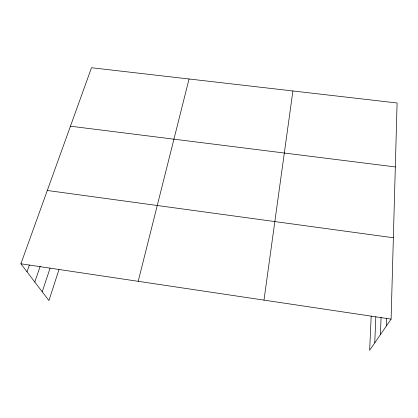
<?xml version="1.0" encoding="UTF-8"?>
<svg xmlns="http://www.w3.org/2000/svg" width="418" height="418" viewBox="0 0 418 418"><rect width="100%" height="100%" fill="white"/><g stroke="black" fill="none" stroke-linecap="round" stroke-linejoin="round"><path stroke-width="0.63" d="M371.189 316.086L369.658 350.263L391.107 319.122L397.1 102.99L91.505 67.737L20.9 263.789L48.927 300.594L58.985 269.594M386.41 325.941L386.655 318.192M380.437 334.614L381.07 317.33M374.763 342.859L375.824 316.823M263.983 300.119L292.903 90.967M138.212 281.324L189.056 78.986M42.218 291.785L50.087 268.142M34.783 282.025L40.196 266.214M26.998 271.799L29.364 265.085M70.454 126.194L395.329 166.944M47.302 190.483L393.364 237.758M20.9 263.789L391.107 319.122"/></g></svg>
